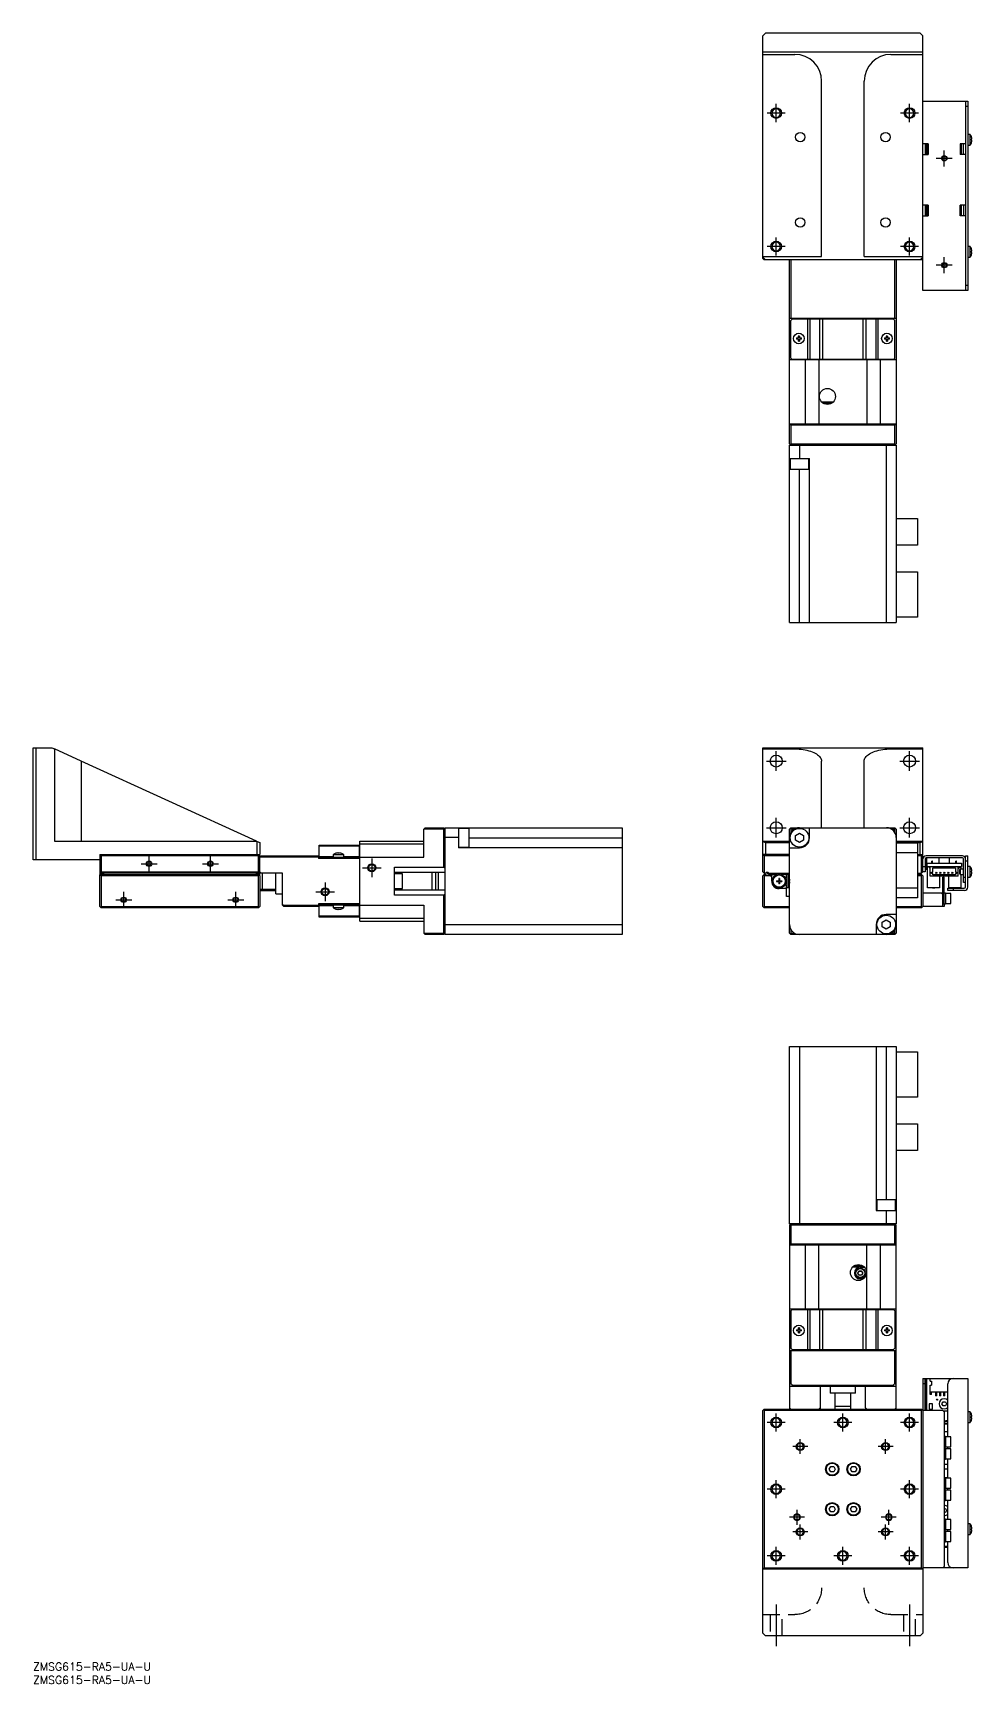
# Model space of a CAD drawing. Extents: x 0 to 722, y -8 to 611.
# Drawn here: x 0 to 352, y -8 to 611 of the extents above; entities that cross this region are included whole.
import ezdxf

# ---------------------------------------------------------------- set-up
doc = ezdxf.new("R2010")
doc.units = 0
doc.header["$LTSCALE"] = 0.5
doc.linetypes.add('CENTER', pattern=[50.8, 31.75, -6.35, 6.35, -6.35])
doc.linetypes.add('DASHED', pattern=[19.05, 12.7, -6.35])
for name, color, linetype in [('MSM_CENTER', 1, 'CENTER'), ('MSM_CONTINUOUS', 7, 'CONTINUOUS'), ('MSM_DASHED', 4, 'DASHED'), ('MSM_NARROW', 5, 'CONTINUOUS'), ('MSM_PART_NUMBER', 7, 'CONTINUOUS')]:
    doc.layers.add(name, color=color, linetype=linetype)
doc.styles.get("Standard").update_dxf_attribs({"font": 'txt.shx', "height": 1, "bigfont": 'bigfont.shx'})

# ---------------------------------------------------------------- blocks, each defined once
blk = doc.blocks.new('*U2')
at = {"layer": 'MSM_PART_NUMBER'}
blk.add_text('ZMSG615-RA5-UA-U', height=3, dxfattribs=at).set_placement((0, -3))
blk = doc.blocks.new('*U3')
at = {"layer": 'MSM_PART_NUMBER'}
blk.add_text('ZMSG615-RA5-UA-U', height=3, dxfattribs=at).set_placement((0, -8))

msp = doc.modelspace()

# ---------------------------------------------------------------- linework, layer by layer
at = {"layer": 'MSM_CENTER'}
for p, q in [((278.6, 577.36), (278.6, 584.16)), ((328.6, 577.36), (328.6, 584.16)), ((282, 580.76), (275.2, 580.76)), ((332, 580.76), (325.2, 580.76)), ((344.6, 563.76), (338.6, 563.76)), ((341.6, 560.76), (341.6, 566.76)), ((278.6, 527.36), (278.6, 534.16)), ((328.6, 527.36), (328.6, 534.16)), ((282, 530.76), (275.2, 530.76)), ((332, 530.76), (325.2, 530.76)), ((341.6, 520.76), (341.6, 526.76)), ((344.6, 523.76), (338.6, 523.76)), ((278.6, 334.2), (278.6, 341.6)), ((328.6, 334.2), (328.6, 341.6)), ((274.9, 337.9), (282.3, 337.9)), ((324.9, 337.9), (332.3, 337.9)), ((278.6, 309.2), (278.6, 316.6)), ((328.6, 309.2), (328.6, 316.6)), ((274.9, 312.9), (282.3, 312.9)), ((324.9, 312.9), (332.3, 312.9)), ((40.5, 299.4), (46.5, 299.4)), ((43.5, 296.4), (43.5, 302.4)), ((63.5, 299.4), (69.5, 299.4)), ((66.5, 296.4), (66.5, 302.4)), ((123.5, 297.9), (130.5, 297.9)), ((127, 301.4), (127, 294.4)), ((109.5, 292.4), (109.5, 285.4)), ((31, 285.9), (37, 285.9)), ((34, 282.9), (34, 288.9)), ((73, 285.9), (79, 285.9)), ((76, 282.9), (76, 288.9)), ((106, 288.9), (113, 288.9)), ((278.6, 86.6), (278.6, 93.4)), ((303.6, 86.6), (303.6, 93.4)), ((328.6, 86.6), (328.6, 93.4)), ((282, 90), (275.2, 90)), ((307, 90), (300.2, 90)), ((332, 90), (325.2, 90)), ((290.4, 81), (284.8, 81)), ((287.6, 78.2), (287.6, 83.8)), ((322.4, 81), (316.8, 81)), ((319.6, 78.2), (319.6, 83.8)), ((278.6, 61.6), (278.6, 68.4)), ((328.6, 61.6), (328.6, 68.4)), ((282, 65), (275.2, 65)), ((332, 65), (325.2, 65)), ((286.4, 51.7), (286.4, 57.3)), ((320.8, 51.7), (320.8, 57.3)), ((289.2, 54.5), (283.6, 54.5)), ((287.6, 46.2), (287.6, 51.8)), ((323.6, 54.5), (318, 54.5)), ((319.6, 46.2), (319.6, 51.8)), ((278.6, 36.6), (278.6, 43.4)), ((290.4, 49), (284.8, 49)), ((303.6, 36.6), (303.6, 43.4)), ((322.4, 49), (316.8, 49)), ((328.6, 36.6), (328.6, 43.4)), ((282, 40), (275.2, 40)), ((307, 40), (300.2, 40)), ((332, 40), (325.2, 40)), ((278.6, 21.8), (278.6, 6.2)), ((328.6, 21.8), (328.6, 6.2))]:
    msp.add_line(p, q, dxfattribs=at)
at = {"layer": 'MSM_CONTINUOUS'}
for p, q in [((274.6, 610.76), (273.6, 609.76)), ((273.6, 526.26), (273.6, 609.76)), ((332.6, 610.76), (274.6, 610.76)), ((333.6, 609.76), (332.6, 610.76)), ((333.6, 514.26), (333.6, 609.76)), ((273.6, 603.76), (333.6, 603.76)), ((273.6, 602.76), (285.6, 602.76)), ((321.6, 602.76), (333.6, 602.76)), ((295.6, 526.96), (295.6, 592.76)), ((311.6, 526.96), (311.6, 592.76)), ((333.6, 585.26), (350.4, 585.26)), ((349.6, 585.26), (349.6, 514.26)), ((350.4, 583.26), (349.6, 583.26)), ((350.4, 585.26), (350.4, 514.26)), ((335.6, 569.26), (333.6, 569.26)), ((334.4, 569.26), (334.4, 565.26)), ((334.9, 569.26), (334.9, 565.26)), ((335.1, 569.26), (335.1, 565.26)), ((335.6, 569.26), (335.6, 565.26)), ((347.6, 569.26), (347.6, 565.26)), ((349.6, 569.26), (347.6, 569.26)), ((348.1, 565.26), (348.1, 569.26)), ((348.8, 565.26), (348.8, 569.26)), ((351.3, 572.76), (350.4, 572.76)), ((351.3, 568.76), (351.3, 572.76)), ((351.86, 571.69), (351.86, 571.71)), ((351.86, 570.96), (351.99, 570.96)), ((351.86, 570.56), (351.86, 570.96)), ((351.99, 570.56), (351.86, 570.56)), ((351.86, 569.81), (351.86, 569.83)), ((333.6, 565.26), (335.6, 565.26)), ((349.6, 565.26), (347.6, 565.26)), ((350.4, 568.76), (351.3, 568.76)), ((335.6, 546.26), (333.6, 546.26)), ((334.4, 546.26), (334.4, 542.26)), ((334.9, 546.26), (334.9, 542.26)), ((335.1, 546.26), (335.1, 542.26)), ((335.6, 546.26), (335.6, 542.26)), ((349.6, 546.26), (347.6, 546.26)), ((347.6, 542.26), (347.6, 546.26)), ((348.1, 542.26), (348.1, 546.26)), ((348.8, 546.26), (348.8, 542.26)), ((333.6, 542.26), (335.6, 542.26)), ((349.6, 542.26), (347.6, 542.26)), ((273.6, 526.96), (295.6, 526.96)), ((273.6, 526.76), (274.6, 525.76)), ((273.6, 526.26), (274.1, 525.76)), ((273.85, 526.01), (274.1, 526.26)), ((311.6, 526.96), (333.6, 526.96)), ((332.6, 525.76), (333.6, 526.76)), ((333.1, 526.26), (333.35, 526.01)), ((333.1, 525.76), (333.6, 526.26)), ((351.3, 530.76), (350.4, 530.76)), ((350.4, 526.76), (351.3, 526.76)), ((351.3, 526.76), (351.3, 530.76)), ((351.86, 529.69), (351.86, 529.71)), ((351.86, 528.96), (351.99, 528.96)), ((351.86, 528.56), (351.86, 528.96)), ((351.99, 528.56), (351.86, 528.56)), ((351.86, 527.81), (351.86, 527.83)), ((333.1, 525.76), (274.1, 525.76)), ((283.6, 456.76), (283.6, 525.76)), ((284.1, 525.76), (284.1, 503.76)), ((323.1, 503.76), (323.1, 525.76)), ((323.6, 525.76), (323.6, 456.76)), ((350.4, 514.26), (333.6, 514.26)), ((349.6, 516.26), (350.4, 516.26)), ((323.6, 503.76), (283.6, 503.76)), ((284.6, 503.46), (284.1, 502.96)), ((284.1, 488.96), (284.1, 502.96)), ((322.6, 503.46), (284.6, 503.46)), ((289.35, 503.76), (289.35, 503.46)), ((289.85, 503.76), (289.85, 503.46)), ((290.48, 488.46), (290.48, 503.46)), ((291.19, 503.46), (291.19, 488.46)), ((294.95, 488.46), (294.95, 503.46)), ((295.35, 503.46), (295.35, 503.76)), ((296.01, 503.46), (296.01, 488.46)), ((298.8, 503.76), (298.6, 503.56)), ((308.6, 503.56), (298.6, 503.56)), ((298.6, 503.56), (298.6, 503.46)), ((308.6, 503.56), (308.4, 503.76)), ((308.6, 503.46), (308.6, 503.56)), ((311.19, 488.46), (311.19, 503.46)), ((311.85, 503.76), (311.85, 503.46)), ((312.25, 503.46), (312.25, 488.46)), ((316.01, 488.46), (316.01, 503.46)), ((316.72, 503.46), (316.72, 488.46)), ((317.35, 503.46), (317.35, 503.76)), ((317.85, 503.46), (317.85, 503.76)), ((323.1, 502.96), (322.6, 503.46)), ((323.1, 488.96), (323.1, 502.96)), ((286.17, 496.46), (286.9, 496.46)), ((286.9, 496.06), (286.17, 496.06)), ((286.9, 496.46), (286.9, 497.19)), ((286.9, 495.33), (286.9, 496.06)), ((287.3, 497.19), (287.3, 496.46)), ((287.3, 496.46), (288.03, 496.46)), ((287.3, 496.06), (287.3, 495.33)), ((288.03, 496.06), (287.3, 496.06)), ((319.17, 496.46), (319.9, 496.46)), ((319.9, 496.06), (319.17, 496.06)), ((319.9, 496.46), (319.9, 497.19)), ((319.9, 495.33), (319.9, 496.06)), ((320.3, 497.19), (320.3, 496.46)), ((320.3, 496.46), (321.03, 496.46)), ((320.3, 496.06), (320.3, 495.33)), ((321.03, 496.06), (320.3, 496.06)), ((284.1, 488.96), (284.6, 488.46)), ((322.6, 488.46), (323.1, 488.96)), ((323.6, 488.26), (283.6, 488.26)), ((322.6, 488.46), (284.6, 488.46)), ((289.35, 488.46), (289.35, 488.26)), ((289.6, 464.26), (289.6, 488.26)), ((292.6, 488.46), (292.6, 488.26)), ((293.6, 488.46), (293.6, 488.26)), ((294.6, 488.26), (294.6, 464.26)), ((295.72, 488.46), (295.72, 488.43)), ((295.72, 488.43), (311.48, 488.43)), ((296.33, 488.43), (296.33, 488.26)), ((296.78, 488.46), (296.78, 488.43)), ((297.36, 488.46), (297.36, 488.43)), ((298.83, 488.26), (298.83, 488.43)), ((301.33, 488.26), (301.33, 488.43)), ((305.87, 488.43), (305.87, 488.26)), ((308.37, 488.43), (308.37, 488.26)), ((309.84, 488.46), (309.84, 488.43)), ((310.43, 488.46), (310.43, 488.43)), ((310.87, 488.26), (310.87, 488.43)), ((311.48, 488.43), (311.48, 488.46)), ((312.6, 488.26), (312.6, 464.26)), ((313.6, 488.26), (313.6, 488.46)), ((314.6, 488.26), (314.6, 488.46)), ((317.6, 488.26), (317.6, 464.26)), ((317.85, 488.26), (317.85, 488.46)), ((298.38, 477.46), (298.38, 477.5)), ((298.57, 477.46), (298.38, 477.46)), ((299.84, 472.36), (295.76, 472.36)), ((299.46, 472.06), (296.14, 472.06)), ((284.1, 463.76), (283.6, 464.26)), ((283.6, 464.26), (323.6, 464.26)), ((323.6, 464.26), (323.1, 463.76)), ((284.1, 463.76), (284.1, 456.76)), ((323.1, 463.76), (284.1, 463.76)), ((323.1, 456.76), (323.1, 463.76)), ((283.6, 456.76), (284.1, 456.26)), ((283.6, 456.26), (323.6, 456.26)), ((283.6, 389.86), (283.6, 456.26)), ((283.85, 456.51), (284.1, 456.76)), ((284.1, 456.76), (323.1, 456.76)), ((287.3, 456.26), (287.3, 451.26)), ((319.9, 389.86), (319.9, 456.26)), ((323.1, 456.76), (323.35, 456.51)), ((323.6, 456.76), (323.1, 456.26)), ((323.6, 456.26), (323.6, 389.86)), ((283.6, 451.26), (291.09, 451.26)), ((283.84, 451.26), (283.84, 447.26)), ((283.84, 447.26), (290.84, 447.26)), ((287.39, 389.86), (287.39, 447.26)), ((290.84, 447.26), (290.84, 451.26)), ((291.09, 389.86), (291.09, 451.26)), ((323.6, 428.86), (331.6, 428.86)), ((331.6, 428.86), (331.6, 418.86)), ((331.6, 418.86), (323.6, 418.86)), ((323.6, 408.86), (331.6, 408.86)), ((331.6, 408.86), (331.6, 391.86)), ((283.6, 389.86), (323.6, 389.86)), ((331.6, 391.86), (323.6, 391.86)), ((0, 300.9), (0, 342.9)), ((0, 342.9), (7, 342.9)), ((1, 342.9), (1, 300.9)), ((7, 342.9), (8, 342.44)), ((8, 342.44), (8, 307.9)), ((18, 337.88), (8, 342.44)), ((273.6, 342.9), (333.6, 342.9)), ((273.6, 296.4), (273.6, 342.9)), ((273.6, 342.44), (285.6, 342.44)), ((285.6, 342.44), (286.39, 342.43)), ((286.39, 342.43), (287.16, 342.39)), ((287.16, 342.39), (287.94, 342.32)), ((287.94, 342.32), (288.69, 342.22)), ((288.69, 342.22), (289.43, 342.1)), ((289.43, 342.1), (290.14, 341.95)), ((290.14, 341.95), (290.83, 341.77)), ((290.83, 341.77), (291.48, 341.57)), ((291.48, 341.57), (292.1, 341.35)), ((292.1, 341.35), (292.67, 341.11)), ((292.67, 341.11), (293.2, 340.84)), ((293.2, 340.84), (293.69, 340.56)), ((293.69, 340.56), (294.13, 340.27)), ((313.07, 340.27), (313.51, 340.56)), ((313.51, 340.56), (314, 340.84)), ((314, 340.84), (314.53, 341.11)), ((314.53, 341.11), (315.11, 341.35)), ((315.11, 341.35), (315.72, 341.57)), ((315.72, 341.57), (316.38, 341.77)), ((316.38, 341.77), (317.06, 341.95)), ((317.06, 341.95), (317.77, 342.1)), ((317.77, 342.1), (318.51, 342.22)), ((318.51, 342.22), (319.27, 342.32)), ((319.27, 342.32), (320.04, 342.39)), ((320.04, 342.39), (320.82, 342.43)), ((320.82, 342.43), (321.6, 342.44)), ((321.6, 342.44), (333.6, 342.44)), ((333.6, 296.4), (333.6, 342.9)), ((83.8, 307.9), (18, 337.88)), ((18, 337.88), (18, 307.9)), ((294.13, 340.27), (294.51, 339.95)), ((294.51, 339.95), (294.84, 339.63)), ((294.84, 339.63), (295.11, 339.29)), ((295.11, 339.29), (295.32, 338.95)), ((295.32, 338.95), (295.48, 338.6)), ((295.48, 338.6), (295.57, 338.24)), ((295.57, 338.24), (295.6, 337.88)), ((295.6, 312.9), (295.6, 337.88)), ((311.6, 337.88), (311.63, 338.24)), ((311.6, 312.9), (311.6, 337.88)), ((311.63, 338.24), (311.72, 338.6)), ((311.72, 338.6), (311.88, 338.95)), ((311.88, 338.95), (312.09, 339.29)), ((312.09, 339.29), (312.36, 339.63)), ((312.36, 339.63), (312.69, 339.95)), ((312.69, 339.95), (313.07, 340.27)), ((147, 312.9), (146.5, 312.4)), ((154, 312.4), (146.5, 312.4)), ((146.5, 301.9), (146.5, 312.4)), ((147, 312.9), (154, 312.9)), ((154.5, 312.4), (154, 312.9)), ((154, 312.4), (154.25, 312.65)), ((154, 298.15), (154, 312.4)), ((154.5, 272.9), (154.5, 312.9)), ((154.5, 312.9), (220.9, 312.9)), ((159.5, 312.9), (159.5, 305.41)), ((163.5, 312.66), (159.5, 312.66)), ((163.5, 305.66), (163.5, 312.66)), ((220.9, 312.9), (220.9, 272.9)), ((283.6, 312.4), (284.1, 312.9)), ((283.6, 273.4), (283.6, 312.4)), ((283.85, 312.65), (284.1, 312.4)), ((284.1, 312.9), (323.1, 312.9)), ((285.44, 312.4), (284.1, 312.4)), ((284.1, 312.4), (284.1, 311.06)), ((285.84, 310.03), (287.34, 310.89)), ((285.84, 308.3), (285.84, 310.03)), ((287.34, 310.89), (288.84, 310.03)), ((288.84, 310.03), (288.84, 308.3)), ((291.09, 309.11), (291.09, 312.9)), ((323.1, 312.4), (321.76, 312.4)), ((323.1, 312.9), (323.6, 312.4)), ((323.35, 312.65), (323.1, 312.4)), ((323.1, 311.06), (323.1, 312.4)), ((323.6, 312.4), (323.6, 273.4)), ((8, 307.9), (83.8, 307.9)), ((83.8, 307.9), (84, 307.81)), ((84, 302.9), (84, 307.81)), ((84, 307.81), (85, 307.35)), ((85, 307.35), (85, 302.9)), ((107.3, 301.4), (107.3, 306.4)), ((107.3, 306.4), (122.3, 306.4)), ((122.3, 305.96), (107.3, 305.96)), ((113.57, 303.35), (113.55, 303.35)), ((114.3, 303.35), (114.3, 303.49)), ((114.7, 303.35), (114.3, 303.35)), ((114.7, 303.49), (114.7, 303.35)), ((115.45, 303.35), (115.43, 303.35)), ((122.3, 306.4), (122.3, 301.4)), ((122.5, 277.9), (122.5, 307.9)), ((122.5, 307.9), (146.5, 307.9)), ((122.5, 306.9), (146.5, 306.9)), ((159.5, 309.2), (154.5, 309.2)), ((159.5, 305.66), (163.5, 305.66)), ((220.9, 305.41), (159.5, 305.41)), ((163.5, 309.11), (220.9, 309.11)), ((273.6, 307.9), (283.6, 307.9)), ((273.6, 307.81), (274.6, 307.35)), ((274.6, 307.35), (274.6, 302.9)), ((274.6, 307.35), (283.6, 307.35)), ((283.6, 305.41), (287.39, 305.41)), ((287.34, 307.43), (285.84, 308.3)), ((288.84, 308.3), (287.34, 307.43)), ((323.6, 307.9), (333.6, 307.9)), ((323.6, 307.35), (332.6, 307.35)), ((323.6, 307.2), (331.6, 307.2)), ((331.6, 303.5), (323.6, 303.5)), ((331.6, 307.2), (331.6, 286.7)), ((332.6, 307.35), (333.6, 307.81)), ((332.6, 302.9), (332.6, 307.35)), ((25, 300.9), (0, 300.9)), ((25, 302.9), (85, 302.9)), ((25, 302.4), (25.5, 302.9)), ((25, 302.9), (25, 295.2)), ((25.25, 302.65), (25.5, 302.4)), ((25.5, 302.4), (25.5, 296.4)), ((84.5, 302.4), (25.5, 302.4)), ((85, 302.4), (84.5, 302.9)), ((84.5, 302.4), (84.75, 302.65)), ((84.5, 296.4), (84.5, 302.4)), ((85, 295.2), (85, 302.4)), ((85, 302.4), (107, 302.4)), ((107, 301.9), (85, 301.9)), ((107, 302.4), (107, 301.4)), ((122.5, 301.4), (107, 301.4)), ((107.3, 302.19), (112.5, 302.19)), ((107.3, 301.9), (122.3, 301.9)), ((107.8, 301.9), (107.8, 301.4)), ((116.5, 302.8), (112.5, 302.8)), ((112.5, 302.8), (112.5, 301.9)), ((116.5, 301.9), (116.5, 302.8)), ((116.5, 302.19), (122.3, 302.19)), ((121.8, 301.4), (121.8, 301.9)), ((122.5, 301.9), (146.5, 301.9)), ((135.5, 298.15), (154, 298.15)), ((135.5, 287.65), (135.5, 298.15)), ((154.5, 297.65), (154, 298.15)), ((283.6, 302.9), (273.6, 302.9)), ((273.6, 302.4), (274.1, 302.9)), ((273.85, 302.65), (274.1, 302.4)), ((274.1, 302.4), (274.1, 295.9)), ((283.6, 302.4), (274.1, 302.4)), ((331.6, 302.9), (333.6, 302.9)), ((333.1, 302.4), (331.6, 302.4)), ((333.1, 302.9), (333.6, 302.4)), ((333.1, 302.4), (333.35, 302.65)), ((333.1, 295.9), (333.1, 302.4)), ((333.6, 298.4), (334.4, 298.4)), ((334.4, 301.2), (334.4, 296.4)), ((334.4, 297.4), (334.9, 297.4)), ((334.9, 301.4), (334.45, 301.4)), ((348.4, 302.4), (334.8, 302.4)), ((348.4, 301.6), (334.8, 301.6)), ((334.9, 301.4), (334.9, 297.4)), ((335.1, 299.6), (348.1, 299.6)), ((335.1, 299.6), (335.1, 298.4)), ((335.1, 298.4), (348.1, 298.4)), ((335.35, 290.4), (335.35, 298.4)), ((335.9, 298.4), (335.9, 297.85)), ((336.35, 297.85), (335.9, 297.85)), ((336.35, 294.7), (336.35, 298.4)), ((336.98, 299.6), (336.98, 300.4)), ((337.23, 300.4), (336.98, 300.4)), ((337.23, 299.6), (337.23, 300.4)), ((337.35, 297.9), (345.85, 297.9)), ((337.35, 296.25), (337.35, 297.9)), ((339.6, 301.6), (339.6, 299.6)), ((343.6, 299.6), (343.6, 301.6)), ((345.85, 297.9), (345.85, 296.25)), ((346.23, 300.4), (345.98, 300.4)), ((345.98, 299.6), (345.98, 300.4)), ((346.23, 299.6), (346.23, 300.4)), ((346.85, 294.7), (346.85, 298.4)), ((347.08, 297.6), (346.85, 297.6)), ((347.08, 298.4), (347.08, 297.6)), ((347.31, 297.85), (347.08, 297.85)), ((347.31, 298.4), (347.31, 297.85)), ((347.6, 297.4), (347.4, 297.2)), ((347.4, 295.6), (347.4, 297.2)), ((347.6, 297.4), (347.6, 295.4)), ((348.8, 297.4), (347.6, 297.4)), ((347.85, 298.4), (347.85, 297.4)), ((348.1, 299.6), (348.1, 298.4)), ((348.8, 292.4), (348.8, 301.2)), ((349.6, 302.4), (350.4, 302.4)), ((349.6, 290.7), (349.6, 302.4)), ((350.4, 300.4), (349.6, 300.4)), ((350.4, 290.6), (350.4, 302.4)), ((351.3, 298.4), (350.4, 298.4)), ((351.3, 294.4), (351.3, 298.4)), ((351.86, 297.33), (351.86, 297.35)), ((25.5, 296.4), (25, 295.9)), ((93.5, 295.9), (25, 295.9)), ((25, 295.67), (26.4, 295.67)), ((25, 294.9), (25.5, 295.4)), ((25.1, 295.1), (25, 295.2)), ((25, 283.4), (25, 294.9)), ((25.1, 295), (25.1, 295.2)), ((25.25, 295.15), (25.5, 294.9)), ((26.1, 295.5), (25.4, 295.5)), ((25.4, 295.5), (25.4, 295.3)), ((25.5, 296.4), (84.5, 296.4)), ((25.5, 295.4), (84.5, 295.4)), ((84.5, 294.9), (25.5, 294.9)), ((25.5, 294.9), (25.5, 283.4)), ((26.1, 295.4), (26.1, 295.5)), ((26.4, 295.67), (26.4, 295.4)), ((85, 295.67), (83.6, 295.67)), ((83.6, 295.67), (83.6, 295.4)), ((84.6, 295.5), (83.9, 295.5)), ((83.9, 295.5), (83.9, 295.4)), ((85, 295.9), (84.5, 296.4)), ((85, 294.9), (84.5, 295.4)), ((84.5, 294.9), (84.75, 295.15)), ((84.5, 283.4), (84.5, 294.9)), ((84.6, 295.3), (84.6, 295.5)), ((85, 295.2), (84.9, 295.1)), ((84.9, 295.2), (84.9, 295)), ((85.5, 295.9), (85, 296.4)), ((85, 294.9), (85, 283.4)), ((86, 289.9), (86, 295.9)), ((91, 288.15), (91, 295.9)), ((93.5, 283.9), (93.5, 295.9)), ((154.5, 296.15), (135.5, 296.15)), ((138.5, 295.65), (135.5, 295.65)), ((138.5, 290.15), (138.5, 295.65)), ((149.5, 296.15), (149.5, 289.65)), ((151, 289.65), (151, 296.15)), ((152, 289.65), (152, 296.15)), ((274.1, 295.9), (273.6, 296.4)), ((273.6, 294.9), (274.1, 295.4)), ((273.6, 283.4), (273.6, 294.9)), ((273.85, 295.15), (274.1, 294.9)), ((274.1, 295.9), (274.54, 295.9)), ((274.1, 295.4), (274.54, 295.4)), ((276.4, 294.9), (274.1, 294.9)), ((274.1, 294.9), (274.1, 283.4)), ((275.1, 296.14), (275.1, 295.9)), ((275.1, 295.9), (283.4, 295.9)), ((275.86, 295.4), (278.99, 295.4)), ((276.9, 295.25), (276.4, 294.9)), ((276.4, 294.9), (276.9, 294.4)), ((276.9, 292.9), (276.9, 295.4)), ((278.7, 293.04), (279.5, 293.04)), ((278.7, 293.04), (278.7, 292.75)), ((278.7, 292.75), (279.5, 292.75)), ((279.23, 293.04), (279.23, 292.75)), ((279.85, 293.9), (279.56, 293.9)), ((279.56, 293.9), (279.56, 293.1)), ((279.56, 293.37), (279.85, 293.37)), ((279.56, 292.69), (279.56, 291.9)), ((279.56, 292.43), (279.85, 292.43)), ((279.85, 291.9), (279.56, 291.9)), ((279.85, 293.9), (279.85, 293.1)), ((279.85, 292.69), (279.85, 291.9)), ((279.91, 293.04), (280.7, 293.04)), ((279.91, 292.75), (280.7, 292.75)), ((280.17, 292.75), (280.17, 293.04)), ((282.4, 295.4), (280.41, 295.4)), ((280.7, 293.04), (280.7, 292.75)), ((282.1, 294.28), (282.4, 294.45)), ((282.4, 291.35), (282.1, 291.52)), ((282.4, 294.45), (282.4, 295.4)), ((282.4, 287.2), (282.4, 291.35)), ((283.2, 295.4), (282.6, 295.4)), ((282.6, 295.4), (282.6, 290.4)), ((283.2, 295.4), (283.2, 290.4)), ((283.4, 295.9), (283.4, 294.45)), ((283.4, 295.67), (283.6, 295.67)), ((283.6, 294.33), (283.4, 294.45)), ((283.4, 291.35), (283.6, 291.46)), ((283.4, 291.35), (283.4, 290.9)), ((283.4, 290.9), (283.6, 290.9)), ((283.6, 290.7), (283.4, 290.9)), ((331.6, 295.9), (333.1, 295.9)), ((331.6, 295.4), (333.1, 295.4)), ((333.1, 294.9), (331.6, 294.9)), ((333.6, 296.4), (333.1, 295.9)), ((333.1, 295.4), (333.6, 294.9)), ((333.1, 294.9), (333.35, 295.15)), ((333.1, 283.4), (333.1, 294.9)), ((334.4, 296.4), (333.6, 296.4)), ((333.6, 294.9), (333.6, 283.4)), ((346.85, 294.7), (336.35, 294.7)), ((336.85, 296.25), (337.35, 296.25)), ((336.85, 295.75), (336.85, 296.25)), ((337.35, 295.75), (336.85, 295.75)), ((337.35, 295.2), (337.35, 295.75)), ((345.85, 295.2), (337.35, 295.2)), ((339.85, 294.7), (339.85, 290.4)), ((341.1, 283.4), (341.1, 294.4)), ((341.1, 294.4), (341.6, 294.4)), ((341.6, 284.4), (341.6, 294.4)), ((343.35, 290.4), (343.35, 294.7)), ((345.85, 296.25), (346.35, 296.25)), ((345.85, 295.75), (345.85, 295.2)), ((346.35, 295.75), (345.85, 295.75)), ((346.35, 296.25), (346.35, 295.75)), ((347.4, 295.6), (347.6, 295.4)), ((347.6, 295.4), (348.8, 295.4)), ((347.85, 295.4), (347.85, 290.4)), ((348.8, 294.4), (349.6, 294.4)), ((349.6, 292.4), (348.8, 292.4)), ((350.4, 294.4), (351.3, 294.4)), ((351.86, 296.6), (351.99, 296.6)), ((351.86, 296.2), (351.86, 296.6)), ((351.99, 296.2), (351.86, 296.2)), ((351.86, 295.45), (351.86, 295.47)), ((85, 289.9), (91, 289.9)), ((85, 289.4), (91, 289.4)), ((91, 288.15), (93.5, 288.15)), ((135.5, 290.15), (138.5, 290.15)), ((135.5, 289.65), (154.5, 289.65)), ((154, 287.65), (135.5, 287.65)), ((154, 287.65), (154.5, 288.15)), ((154, 273.4), (154, 287.65)), ((282.4, 290.1), (279.7, 290.1)), ((283.6, 287.2), (282.4, 287.2)), ((283.2, 290.4), (282.6, 290.4)), ((323.6, 290.4), (331.6, 290.4)), ((331.6, 286.7), (323.6, 286.7)), ((342.1, 288.4), (333.6, 288.4)), ((336.35, 290.4), (335.35, 290.4)), ((336.35, 290.4), (336.35, 290.5)), ((336.35, 290.5), (338.85, 290.5)), ((337.15, 290.5), (337.15, 290.4)), ((337.15, 290.4), (338.05, 290.4)), ((337.53, 290.5), (337.53, 290.4)), ((337.68, 290.5), (337.68, 290.4)), ((338.05, 290.5), (338.05, 290.4)), ((338.85, 290.4), (338.85, 290.5)), ((339.85, 290.4), (338.85, 290.4)), ((340.6, 288.4), (341.1, 287.9)), ((342.1, 288.4), (342.1, 284.4)), ((344.1, 288.3), (342.1, 288.3)), ((342.9, 289.4), (342.9, 290.2)), ((342.9, 290.2), (349.1, 290.2)), ((349.2, 289.4), (342.9, 289.4)), ((347.85, 290.4), (343.35, 290.4)), ((344.1, 284.5), (344.1, 288.3)), ((344.9, 290.2), (344.9, 289.4)), ((25.5, 282.9), (25, 283.4)), ((25.5, 283.4), (25.25, 283.15)), ((25.5, 283.4), (84.5, 283.4)), ((84.5, 282.9), (25.5, 282.9)), ((84.75, 283.15), (84.5, 283.4)), ((84.5, 282.9), (85, 283.4)), ((93.5, 284.2), (94.11, 283.9)), ((94, 283.4), (93.5, 283.9)), ((107, 283.4), (94, 283.4)), ((94.11, 283.9), (107, 283.9)), ((94.11, 283.9), (94.61, 283.4)), ((122.5, 284.4), (107, 284.4)), ((107, 284.4), (107, 283.4)), ((107.3, 279.4), (107.3, 284.4)), ((122.3, 283.9), (107.3, 283.9)), ((112.5, 283.6), (107.3, 283.6)), ((107.3, 279.84), (122.3, 279.84)), ((122.3, 279.4), (107.3, 279.4)), ((107.8, 284.4), (107.8, 283.9)), ((112.5, 283.9), (112.5, 283)), ((112.5, 283), (116.5, 283)), ((113.55, 282.44), (113.57, 282.44)), ((114.3, 282.44), (114.7, 282.44)), ((114.3, 282.31), (114.3, 282.44)), ((114.7, 282.44), (114.7, 282.31)), ((115.43, 282.44), (115.45, 282.44)), ((116.5, 283), (116.5, 283.9)), ((122.3, 283.6), (116.5, 283.6)), ((121.8, 283.9), (121.8, 284.4)), ((122.3, 284.4), (122.3, 279.4)), ((122.5, 283.9), (146.5, 283.9)), ((146.5, 278.9), (122.5, 278.9)), ((146.5, 283.9), (146.5, 273.4)), ((274.1, 282.9), (273.6, 283.4)), ((274.1, 283.4), (273.85, 283.15)), ((274.1, 283.4), (283.6, 283.4)), ((283.6, 282.9), (274.1, 282.9)), ((323.6, 280.39), (319.81, 280.39)), ((323.6, 283.4), (333.1, 283.4)), ((333.1, 282.9), (323.6, 282.9)), ((333.35, 283.15), (333.1, 283.4)), ((333.6, 283.4), (333.1, 282.9)), ((341.6, 283.4), (333.6, 283.4)), ((341.1, 284.4), (342.1, 284.4)), ((341.6, 284.4), (341.6, 283.4)), ((342.1, 284.5), (344.1, 284.5)), ((122.5, 277.9), (146.5, 277.9)), ((146.5, 273.4), (154, 273.4)), ((146.5, 273.4), (147, 272.9)), ((154, 272.9), (147, 272.9)), ((154.25, 273.15), (154, 273.4)), ((154, 272.9), (154.5, 273.4)), ((154.5, 276.6), (220.9, 276.6)), ((220.9, 272.9), (154.5, 272.9)), ((284.1, 272.9), (283.6, 273.4)), ((284.1, 273.4), (283.85, 273.15)), ((284.1, 274.74), (284.1, 273.4)), ((284.1, 273.4), (285.44, 273.4)), ((323.1, 272.9), (284.1, 272.9)), ((316.11, 276.69), (316.11, 272.9)), ((318.36, 277.5), (319.86, 278.37)), ((318.36, 275.77), (318.36, 277.5)), ((319.86, 274.9), (318.36, 275.77)), ((319.86, 278.37), (321.36, 277.5)), ((321.36, 275.77), (319.86, 274.9)), ((321.36, 277.5), (321.36, 275.77)), ((321.76, 273.4), (323.1, 273.4)), ((323.1, 273.4), (323.1, 274.74)), ((323.6, 273.4), (323.1, 272.9)), ((323.35, 273.15), (323.1, 273.4)), ((283.6, 164.5), (283.6, 230.9)), ((283.6, 230.9), (323.6, 230.9)), ((287.3, 230.9), (287.3, 164.5)), ((316.11, 230.9), (316.11, 169.5)), ((319.81, 230.9), (319.81, 173.5)), ((323.6, 230.9), (323.6, 164.5)), ((323.6, 228.9), (331.6, 228.9)), ((331.6, 228.9), (331.6, 211.9)), ((331.6, 211.9), (323.6, 211.9)), ((323.6, 201.9), (331.6, 201.9)), ((331.6, 201.9), (331.6, 191.9)), ((331.6, 191.9), (323.6, 191.9)), ((323.36, 173.5), (316.36, 173.5)), ((316.36, 173.5), (316.36, 169.5)), ((323.36, 169.5), (323.36, 173.5)), ((316.11, 169.5), (323.6, 169.5)), ((319.9, 164.5), (319.9, 169.5)), ((323.6, 164.5), (283.6, 164.5)), ((284.1, 164.5), (283.6, 164)), ((283.6, 164), (283.6, 95)), ((284.1, 164), (283.85, 164.25)), ((284.1, 164), (284.1, 157)), ((323.1, 164), (284.1, 164)), ((323.6, 164), (323.1, 164.5)), ((323.35, 164.25), (323.1, 164)), ((323.1, 157), (323.1, 164)), ((323.6, 95), (323.6, 164)), ((283.6, 156.5), (284.1, 157)), ((323.6, 156.5), (283.6, 156.5)), ((284.1, 157), (323.1, 157)), ((289.6, 132.5), (289.6, 156.5)), ((294.6, 132.5), (294.6, 156.5)), ((312.6, 132.5), (312.6, 156.5)), ((317.6, 156.5), (317.6, 132.5)), ((323.1, 157), (323.6, 156.5)), ((307.74, 148.7), (311.06, 148.7)), ((307.36, 148.4), (311.44, 148.4)), ((308.63, 143.3), (310.17, 143.3)), ((309.23, 146), (309.67, 146.75)), ((309.67, 145.25), (309.23, 146)), ((309.67, 146.75), (310.53, 146.75)), ((310.53, 145.25), (309.67, 145.25)), ((310.1, 148.2), (311.64, 148.2)), ((311.2, 143.8), (310.1, 143.8)), ((310.53, 146.75), (310.97, 146)), ((310.97, 146), (310.53, 145.25)), ((323.6, 132.5), (283.6, 132.5)), ((284.6, 132.3), (284.1, 131.8)), ((284.1, 131.8), (284.1, 117.8)), ((284.6, 132.3), (322.6, 132.3)), ((290.48, 117.3), (290.48, 132.3)), ((291.19, 132.3), (291.19, 117.3)), ((293.6, 132.5), (293.6, 132.3)), ((294.95, 117.3), (294.95, 132.3)), ((311.48, 132.33), (295.72, 132.33)), ((295.72, 132.33), (295.72, 132.3)), ((296.01, 132.3), (296.01, 117.3)), ((296.33, 132.5), (296.33, 132.33)), ((296.78, 132.3), (296.78, 132.33)), ((297.36, 132.3), (297.36, 132.33)), ((298.83, 132.5), (298.83, 132.33)), ((301.33, 132.33), (301.33, 132.5)), ((305.87, 132.5), (305.87, 132.33)), ((308.37, 132.33), (308.37, 132.5)), ((309.84, 132.3), (309.84, 132.33)), ((310.43, 132.3), (310.43, 132.33)), ((310.87, 132.33), (310.87, 132.5)), ((311.19, 117.3), (311.19, 132.3)), ((311.48, 132.3), (311.48, 132.33)), ((312.25, 132.3), (312.25, 117.3)), ((313.6, 132.3), (313.6, 132.5)), ((316.01, 117.3), (316.01, 132.3)), ((316.72, 132.3), (316.72, 117.3)), ((323.1, 131.8), (322.6, 132.3)), ((323.1, 131.8), (323.1, 117.8)), ((286.17, 124.7), (286.9, 124.7)), ((286.9, 124.3), (286.17, 124.3)), ((286.9, 124.7), (286.9, 125.43)), ((286.9, 123.57), (286.9, 124.3)), ((287.3, 125.43), (287.3, 124.7)), ((287.3, 124.7), (288.03, 124.7)), ((287.3, 124.3), (287.3, 123.57)), ((288.03, 124.3), (287.3, 124.3)), ((319.17, 124.7), (319.9, 124.7)), ((319.9, 124.3), (319.17, 124.3)), ((319.9, 124.7), (319.9, 125.43)), ((319.9, 123.57), (319.9, 124.3)), ((320.3, 125.43), (320.3, 124.7)), ((320.3, 124.7), (321.03, 124.7)), ((320.3, 124.3), (320.3, 123.57)), ((321.03, 124.3), (320.3, 124.3)), ((284.1, 117.8), (284.6, 117.3)), ((322.6, 117.3), (323.1, 117.8)), ((283.6, 117), (323.6, 117)), ((284.1, 117), (284.1, 104.61)), ((284.6, 117.3), (322.6, 117.3)), ((293.6, 117.3), (293.6, 117)), ((295.35, 117), (295.35, 117.3)), ((298.6, 117.3), (298.6, 117.2)), ((298.6, 117.2), (308.6, 117.2)), ((298.6, 117.2), (298.8, 117)), ((308.4, 117), (308.6, 117.2)), ((308.6, 117.2), (308.6, 117.3)), ((311.85, 117.3), (311.85, 117)), ((313.6, 117), (313.6, 117.3)), ((323.1, 104.61), (323.1, 117)), ((333.6, 106.5), (333.6, 11)), ((333.6, 106.5), (350.4, 106.5)), ((334.4, 94.5), (334.4, 106.5)), ((334.8, 106.5), (334.8, 94.5)), ((335.1, 94.5), (335.1, 106.5)), ((336.35, 105.5), (336.35, 106.5)), ((336.35, 105.5), (336.85, 105.5)), ((336.85, 105.5), (336.85, 104)), ((350.4, 106.5), (350.4, 35.5)), ((283.6, 104.11), (284.1, 104.61)), ((323.6, 103.5), (283.6, 103.5)), ((284.1, 104.61), (284.71, 104)), ((284.71, 104), (284.21, 103.5)), ((284.71, 104), (322.49, 104)), ((295.12, 103.5), (295.12, 95.5)), ((298.85, 103.5), (298.85, 101)), ((308.35, 101), (298.85, 101)), ((300.6, 101), (300.6, 95)), ((306.6, 95), (306.6, 101)), ((308.35, 101), (308.35, 103.5)), ((312.09, 95.5), (312.09, 103.5)), ((322.49, 104), (323.1, 104.61)), ((322.99, 103.5), (322.49, 104)), ((323.1, 104.61), (323.6, 104.11)), ((334.4, 104.5), (333.6, 104.5)), ((336.35, 104), (336.85, 104)), ((336.35, 100.5), (336.35, 104)), ((336.35, 101.5), (342.9, 101.5)), ((336.85, 100.5), (336.35, 100.5)), ((336.85, 100.5), (336.85, 101.5)), ((338.35, 101.5), (338.35, 100)), ((338.85, 100), (338.35, 100)), ((338.85, 100), (338.85, 101.5)), ((339.85, 101.5), (339.85, 100)), ((340.35, 100), (339.85, 100)), ((340.35, 100), (340.35, 101.5)), ((341.35, 101.5), (341.35, 100)), ((341.85, 100), (341.35, 100)), ((341.85, 100), (341.85, 101.5)), ((342.85, 101.5), (342.85, 100)), ((342.9, 100), (342.85, 100)), ((342.9, 84.65), (342.9, 104.5)), ((274.1, 95), (273.6, 94.5)), ((273.6, 11), (273.6, 94.5)), ((274.1, 94.5), (273.85, 94.75)), ((274.1, 95), (333.1, 95)), ((333.1, 94.5), (274.1, 94.5)), ((274.1, 94.5), (274.1, 35.5)), ((284.1, 95), (283.6, 95.5)), ((295.12, 95.5), (294.62, 95)), ((295.3, 95), (295.12, 95.5)), ((306.6, 96), (300.6, 96)), ((312.09, 95.5), (311.91, 95)), ((312.59, 95), (312.09, 95.5)), ((323.6, 95.5), (323.1, 95)), ((333.6, 94.5), (333.1, 95)), ((333.35, 94.75), (333.1, 94.5)), ((333.1, 35.5), (333.1, 94.5)), ((341.1, 94.5), (333.6, 94.5)), ((335.9, 97.02), (335.9, 95.02)), ((337.15, 97.02), (335.9, 97.02)), ((335.9, 95.02), (337.15, 95.02)), ((337.15, 95.02), (337.15, 97.02)), ((340.73, 97), (341.17, 97.75)), ((341.17, 96.25), (340.73, 97)), ((341.6, 94), (341.1, 94.5)), ((341.17, 97.75), (342.03, 97.75)), ((342.03, 96.25), (341.17, 96.25)), ((341.26, 94.34), (342.9, 94.34)), ((342.9, 94.24), (341.36, 94.24)), ((341.6, 94), (341.6, 36)), ((342.03, 97.75), (342.47, 97)), ((342.47, 97), (342.03, 96.25)), ((351.3, 94), (350.4, 94)), ((351.3, 90), (351.3, 94)), ((351.86, 92.93), (351.86, 92.95)), ((341.6, 89.55), (342.9, 89.55)), ((342.9, 89.44), (341.6, 89.44)), ((350.4, 90), (351.3, 90)), ((351.86, 92.2), (351.99, 92.2)), ((351.86, 91.8), (351.86, 92.2)), ((351.99, 91.8), (351.86, 91.8)), ((351.86, 91.05), (351.86, 91.07)), ((342.9, 86.5), (341.6, 86.5)), ((342.1, 84.75), (341.6, 84.75)), ((341.6, 80.75), (342.1, 80.75)), ((342.1, 84.75), (342.1, 80.75)), ((344.1, 84.65), (342.1, 84.65)), ((342.1, 80.85), (344.1, 80.85)), ((342.9, 80.15), (342.9, 80.85)), ((344.1, 80.85), (344.1, 84.65)), ((342.1, 80.25), (341.6, 80.25)), ((341.6, 76.25), (342.1, 76.25)), ((341.6, 74.42), (342.9, 74.42)), ((342.1, 80.25), (342.1, 76.25)), ((344.1, 80.15), (342.1, 80.15)), ((342.1, 76.35), (344.1, 76.35)), ((342.9, 69.15), (342.9, 76.35)), ((344.1, 76.35), (344.1, 80.15)), ((298.45, 72.5), (299.02, 73.5)), ((299.02, 71.5), (298.45, 72.5)), ((299.02, 73.5), (300.18, 73.5)), ((300.18, 71.5), (299.02, 71.5)), ((300.18, 73.5), (300.76, 72.5)), ((300.76, 72.5), (300.18, 71.5)), ((306.45, 72.5), (307.02, 73.5)), ((307.02, 71.5), (306.45, 72.5)), ((307.02, 73.5), (308.18, 73.5)), ((308.18, 71.5), (307.02, 71.5)), ((308.18, 73.5), (308.76, 72.5)), ((308.76, 72.5), (308.18, 71.5)), ((342.9, 72.54), (341.6, 72.54)), ((341.6, 69.34), (342.9, 69.34)), ((342.1, 69.25), (341.6, 69.25)), ((342.1, 69.25), (342.1, 65.25)), ((344.1, 69.15), (342.1, 69.15)), ((344.1, 65.35), (344.1, 69.15)), ((341.6, 65.25), (342.1, 65.25)), ((342.1, 64.75), (341.6, 64.75)), ((342.1, 65.35), (344.1, 65.35)), ((342.1, 64.75), (342.1, 60.75)), ((344.1, 64.65), (342.1, 64.65)), ((342.9, 64.65), (342.9, 65.35)), ((344.1, 60.85), (344.1, 64.65)), ((298.45, 57.5), (299.02, 58.5)), ((299.02, 56.5), (298.45, 57.5)), ((299.02, 58.5), (300.18, 58.5)), ((300.18, 56.5), (299.02, 56.5)), ((300.18, 58.5), (300.76, 57.5)), ((300.76, 57.5), (300.18, 56.5)), ((306.45, 57.5), (307.02, 58.5)), ((307.02, 56.5), (306.45, 57.5)), ((307.02, 58.5), (308.18, 58.5)), ((308.18, 56.5), (307.02, 56.5)), ((308.18, 58.5), (308.76, 57.5)), ((308.76, 57.5), (308.18, 56.5)), ((341.6, 60.75), (342.1, 60.75)), ((341.6, 57.75), (342.03, 57.75)), ((342.03, 56.25), (341.6, 56.25)), ((342.03, 57.75), (342.47, 57)), ((342.47, 57), (342.03, 56.25)), ((342.1, 60.85), (344.1, 60.85)), ((342.9, 53.65), (342.9, 60.85)), ((342.1, 53.75), (341.6, 53.75)), ((341.6, 49.75), (342.1, 49.75)), ((342.1, 53.75), (342.1, 49.75)), ((344.1, 53.65), (342.1, 53.65)), ((342.1, 49.85), (344.1, 49.85)), ((342.9, 49.15), (342.9, 49.85)), ((344.1, 49.85), (344.1, 53.65)), ((351.3, 52), (350.4, 52)), ((351.3, 48), (351.3, 52)), ((351.86, 50.93), (351.86, 50.95)), ((351.86, 50.2), (351.99, 50.2)), ((351.86, 49.8), (351.86, 50.2)), ((351.99, 49.8), (351.86, 49.8)), ((342.1, 49.25), (341.6, 49.25)), ((341.6, 45.25), (342.1, 45.25)), ((342.9, 43.5), (341.6, 43.5)), ((342.1, 49.25), (342.1, 45.25)), ((344.1, 49.15), (342.1, 49.15)), ((342.1, 45.35), (344.1, 45.35)), ((342.9, 37.5), (342.9, 45.35)), ((344.1, 45.35), (344.1, 49.15)), ((350.4, 48), (351.3, 48)), ((351.86, 49.05), (351.86, 49.07)), ((342.9, 43.2), (341.6, 43.2)), ((273.6, 35.5), (274.1, 35)), ((333.6, 35), (273.6, 35)), ((273.85, 35.25), (274.1, 35.5)), ((274.1, 35.5), (333.1, 35.5)), ((333.1, 35.5), (333.35, 35.25)), ((333.1, 35), (333.6, 35.5)), ((350.4, 35.5), (333.6, 35.5)), ((341.1, 35.5), (341.6, 36)), ((273.6, 11), (274.6, 10)), ((332.6, 10), (274.6, 10)), ((332.6, 10), (333.6, 11))]:
    msp.add_line(p, q, dxfattribs=at)
at = {"layer": 'MSM_CONTINUOUS', "extrusion": (0, 0, -1)}
for centre, radius in [((-278.6, 580.76), 1.62), ((-328.6, 580.76), 1.62), ((-278.6, 530.76), 1.62), ((-328.6, 530.76), 1.62), ((-278.6, 90), 1.62), ((-303.6, 90), 1.62), ((-328.6, 90), 1.62), ((-287.6, 81), 1.23), ((-319.6, 81), 1.23), ((-278.6, 65), 1.62), ((-328.6, 65), 1.62), ((-287.6, 49), 1.23), ((-319.6, 49), 1.23), ((-278.6, 40), 1.62), ((-303.6, 40), 1.62), ((-328.6, 40), 1.62)]:
    msp.add_circle(centre, radius, dxfattribs=at)
at = {"layer": 'MSM_CONTINUOUS'}
for centre, radius in [((287.6, 571.76), 1.75), ((319.6, 571.76), 1.75), ((341.6, 563.76), 0.783), ((287.6, 539.76), 1.75), ((319.6, 539.76), 1.75), ((341.6, 523.76), 0.783), ((287.1, 496.26), 2), ((320.1, 496.26), 2), ((297.8, 474.56), 3), ((278.6, 337.9), 2.25), ((328.6, 337.9), 2.25), ((278.6, 312.9), 2.25), ((287.34, 309.16), 3.5), ((328.6, 312.9), 2.25), ((43.5, 299.4), 0.783), ((66.5, 299.4), 0.783), ((127, 297.9), 1.23), ((279.7, 292.9), 2.6), ((279.7, 292.9), 2.3), ((338.6, 296), 0.25), ((340.1, 296), 0.25), ((341.6, 296), 0.25), ((343.1, 296), 0.25), ((344.6, 296), 0.25), ((34, 285.9), 0.783), ((76, 285.9), 0.783), ((109.5, 288.9), 1.23), ((319.86, 276.63), 3.5), ((309.4, 146.2), 3), ((310.1, 146), 1.9), ((310.1, 146), 1.67), ((310.1, 146), 0.9), ((287.1, 124.5), 2), ((320.1, 124.5), 2), ((338.9, 98.56), 0.2), ((342.3, 90.44), 0.35), ((299.6, 72.5), 2.5), ((299.6, 72.5), 2.25), ((307.6, 72.5), 2.5), ((307.6, 72.5), 2.25), ((299.6, 57.5), 2.5), ((299.6, 57.5), 2.25), ((307.6, 57.5), 2.5), ((307.6, 57.5), 2.25), ((286.4, 54.5), 1.01), ((320.8, 54.5), 1.01)]:
    msp.add_circle(centre, radius, dxfattribs=at)
for centre, radius, start, end in [((285.6, 592.76), 10, 0, 90), ((321.6, 592.76), 10, 90, 180), ((348.8, 570.76), 3.2, 17.27001, 38.68219), ((348.8, 570.76), 3.2, 321.31781, 342.73), ((348.8, 570.76), 3.19, 3.59035, 16.90526), ((348.8, 570.76), 3.19, 343.09474, 356.40965), ((348.8, 528.76), 3.2, 17.27001, 38.68219), ((348.8, 528.76), 3.2, 321.31781, 342.73), ((348.8, 528.76), 3.19, 3.59035, 16.90526), ((348.8, 528.76), 3.19, 343.09474, 356.40965), ((287.1, 496.26), 0.95, 167.8468, 192.1532), ((287.1, 496.26), 0.435, 152.63352, 207.36648), ((287.1, 496.26), 0.95, 77.8468, 102.1532), ((287.1, 496.26), 0.435, 62.63352, 117.36648), ((287.1, 496.26), 0.435, 242.63352, 297.36648), ((287.1, 496.26), 0.95, 257.8468, 282.1532), ((287.1, 496.26), 0.435, 332.63352, 27.36648), ((287.1, 496.26), 0.95, 347.8468, 12.1532), ((320.1, 496.26), 0.95, 167.8468, 192.1532), ((320.1, 496.26), 0.435, 152.63352, 207.36648), ((320.1, 496.26), 0.95, 77.8468, 102.1532), ((320.1, 496.26), 0.435, 62.63352, 117.36648), ((320.1, 496.26), 0.435, 242.63352, 297.36648), ((320.1, 496.26), 0.95, 257.8468, 282.1532), ((320.1, 496.26), 0.435, 332.63352, 27.36648), ((320.1, 496.26), 0.95, 347.8468, 12.1532), ((287.3, 309.2), 3.7, 90, 180), ((319.9, 309.2), 3.7, 0, 90), ((114.5, 300.3), 3.2, 107.27001, 128.68219), ((114.5, 300.3), 3.19, 93.59035, 106.90526), ((114.5, 300.3), 3.19, 73.09474, 86.40965), ((114.5, 300.3), 3.2, 51.31781, 72.72999), ((287.39, 309.11), 3.7, 270, 0), ((334.8, 301.2), 1.2, 90, 180), ((334.8, 301.2), 0.4, 90, 180), ((348.4, 301.2), 1.2, 0, 90), ((348.4, 301.2), 0.4, 0, 90), ((348.8, 296.4), 3.2, 17.27001, 38.68219), ((348.8, 296.4), 3.19, 3.59035, 16.90526), ((25.4, 295.2), 0.3, 90, 180), ((26.1, 295.2), 0.3, 41.81031, 90), ((83.9, 295.2), 0.3, 90, 138.18969), ((84.6, 295.2), 0.3, 0, 90), ((275.2, 295.15), 1, 48.59038, 131.40962), ((275.2, 296.15), 1, 228.59038, 311.40962), ((279.7, 292.9), 2.8, 180, 270), ((279.5, 293.1), 0.06, 270, 0), ((279.5, 292.69), 0.06, 0, 90), ((279.91, 293.1), 0.06, 180, 270), ((279.91, 292.69), 0.06, 90, 180), ((282.9, 292.9), 1.59, 100.89309, 126.19725), ((283.02, 292.78), 1.75, 121.37827, 127.00597), ((283.02, 293.01), 1.75, 232.99403, 238.62173), ((282.9, 292.9), 1.59, 233.80275, 259.10691), ((282.9, 292.9), 1.59, 63.83586, 79.10698), ((282.9, 292.9), 1.59, 280.89302, 296.16414), ((286.1, 292.9), 2.6, 164.05763, 195.94234), ((348.8, 296.4), 3.2, 321.31781, 342.72999), ((348.8, 296.4), 3.19, 343.09474, 356.40965), ((349.1, 290.7), 0.5, 270, 0), ((349.2, 290.6), 1.2, 270, 0), ((114.5, 285.5), 3.2, 231.31781, 252.72999), ((114.5, 285.5), 3.19, 253.09474, 266.40965), ((114.5, 285.5), 3.19, 273.59035, 286.90526), ((114.5, 285.5), 3.2, 287.27001, 308.68219), ((319.81, 276.69), 3.7, 90, 180), ((287.3, 276.6), 3.7, 180, 270), ((319.9, 276.6), 3.7, 270, 0), ((310.1, 146), 2.2, 90.0004, 269.9996), ((287.1, 124.5), 0.95, 167.8468, 192.1532), ((287.1, 124.5), 0.435, 152.63352, 207.36648), ((287.1, 124.5), 0.95, 77.8468, 102.1532), ((287.1, 124.5), 0.435, 62.63352, 117.36648), ((287.1, 124.5), 0.435, 242.63352, 297.36648), ((287.1, 124.5), 0.435, 332.63352, 27.36648), ((287.1, 124.5), 0.95, 347.8468, 12.1532), ((320.1, 124.5), 0.95, 167.8468, 192.1532), ((320.1, 124.5), 0.435, 152.63352, 207.36648), ((320.1, 124.5), 0.95, 77.8468, 102.1532), ((320.1, 124.5), 0.435, 62.63352, 117.36648), ((320.1, 124.5), 0.435, 242.63352, 297.36648), ((320.1, 124.5), 0.435, 332.63352, 27.36648), ((320.1, 124.5), 0.95, 347.8468, 12.1532), ((287.1, 124.5), 0.95, 257.8468, 282.1532), ((320.1, 124.5), 0.95, 257.8468, 282.1532), ((344.9, 104.5), 2, 90, 180), ((341.6, 97), 1.9, 46.82645, 313.17357), ((348.8, 92), 3.2, 17.27001, 38.68219), ((348.8, 92), 3.19, 3.59035, 16.90526), ((348.8, 92), 3.2, 321.31781, 342.72999), ((348.8, 92), 3.19, 343.09474, 356.40965), ((341.6, 57), 1.9, 46.82645, 90), ((341.6, 57), 1.9, 270, 313.17355), ((348.8, 50), 3.2, 17.27001, 38.68219), ((348.8, 50), 3.19, 3.59035, 16.90526), ((348.8, 50), 3.19, 343.09474, 356.40965), ((348.8, 50), 3.2, 321.31781, 342.72999), ((344.9, 37.5), 2, 180, 270)]:
    msp.add_arc(centre, radius, start, end, dxfattribs=at)
at = {"layer": 'MSM_DASHED'}
for p, q in [((273.6, 18), (285.6, 18)), ((276.35, 18), (276.35, 10)), ((280.85, 10), (280.85, 18)), ((321.6, 18), (333.6, 18)), ((326.35, 18), (326.35, 10)), ((330.85, 10), (330.85, 18))]:
    msp.add_line(p, q, dxfattribs=at)
at = {"layer": 'MSM_DASHED', "extrusion": (0, 0, -1)}
for centre, start, end in [((-285.6, 28), 180, 270), ((-321.6, 28), 270, 0)]:
    msp.add_arc(centre, 10, start, end, dxfattribs=at)
at = {"layer": 'MSM_NARROW'}
for centre, radius in [((278.6, 580.76), 2), ((328.6, 580.76), 2), ((341.6, 563.76), 1), ((278.6, 530.76), 2), ((328.6, 530.76), 2), ((341.6, 523.76), 1), ((43.5, 299.4), 1), ((66.5, 299.4), 1), ((127, 297.9), 1.5), ((34, 285.9), 1), ((76, 285.9), 1), ((109.5, 288.9), 1.5), ((278.6, 90), 2), ((303.6, 90), 2), ((328.6, 90), 2), ((287.6, 81), 1.5), ((319.6, 81), 1.5), ((278.6, 65), 2), ((328.6, 65), 2), ((287.6, 49), 1.5), ((319.6, 49), 1.5), ((278.6, 40), 2), ((303.6, 40), 2), ((328.6, 40), 2)]:
    msp.add_circle(centre, radius, dxfattribs=at)
at = {"layer": 'MSM_NARROW', "extrusion": (0, 0, -1)}
for centre in [(-286.4, 54.5), (-320.8, 54.5)]:
    msp.add_circle(centre, 1.25, dxfattribs=at)

# ---------------------------------------------------------------- block references
at = {"layer": 'MSM_CONTINUOUS'}
for name in ['*U2', '*U3']:
    msp.add_blockref(name, (0, 0), dxfattribs=at)

doc.saveas('drawing.dxf')
